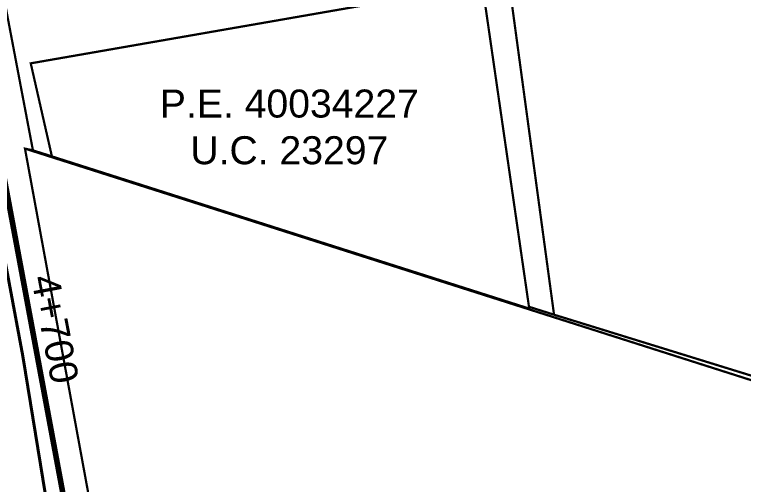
# Model space of a CAD drawing. Header units: metres. Extents: x 561401 to 594056, y 8460144 to 8508504.
# Drawn here: x 587022.7 to 587087.7, y 8500381.9 to 8500423.9 of the extents above; entities that cross this region are included whole.
import ezdxf
from ezdxf.enums import TextEntityAlignment as Align

# ---------------------------------------------------------------- set-up
doc = ezdxf.new("R2010")
doc.units = ezdxf.units.M
for name, color, linetype in [('1.1. DERECHO DE VIA', 230, 'Continuous'), ('1.1. PROGRESIVAS', 7, 'Continuous'), ('1.1. VIA EXISTENTE', 252, 'Continuous'), ('1.2. AFECTADOS BASE GRAFICA SUNARP', 150, 'Continuous'), ('1.2. BASE GRAFICA SUNARP', 150, 'Continuous'), ('1.3 ETIQUETA P.E. Y U.C.', 1, 'Continuous')]:
    doc.layers.add(name, color=color, linetype=linetype)
doc.styles.add('Arial', font='arial.ttf', dxfattribs={"height": 1})

msp = doc.modelspace()

# ---------------------------------------------------------------- linework, layer by layer
at = {"layer": '1.1. DERECHO DE VIA', "color": 230, "linetype": 'Continuous', "lineweight": 40, "ltscale": 0.2, "const_width": 0.5}
msp.add_lwpolyline([(586996.82, 8500542.249), (587000.579, 8500522.605), (587004.298, 8500502.954), (587007.957, 8500483.292), (587011.616, 8500463.629), (587015.276, 8500443.967), (587018.935, 8500424.304), (587022.594, 8500404.642), (587026.253, 8500384.979), (587029.912, 8500365.317), (587033.571, 8500345.655), (587037.533, 8500326.051), (587041.533, 8500306.455), (587045.532, 8500286.859), (587049.341, 8500267.226)], dxfattribs=at)
at = {"layer": '1.1. VIA EXISTENTE', "color": 253, "linetype": 'Continuous', "lineweight": 40, "ltscale": 0.2, "true_color": 0x84a4a6}
msp.add_lwpolyline([(586994.957, 8500546.78), (587000.317, 8500520.918), (587002.095, 8500509.167), (587005.517, 8500493.924), (587007.575, 8500477.054), (587010.338, 8500463.285), (587017.256, 8500426.149), (587023.395, 8500393.391), (587029.461, 8500356.171), (587037.431, 8500317.432), (587041.519, 8500298.723), (587046.64, 8500274.157)], dxfattribs=at)
at = {"layer": '1.2. AFECTADOS BASE GRAFICA SUNARP', "color": 64, "linetype": 'Continuous', "lineweight": -3, "const_width": 0.2}
msp.add_lwpolyline([(587050.18, 8500272.441), (587047.715, 8500286.039), (587046.948, 8500289.838), (587044.408, 8500302.575), (587042.1, 8500314.112), (587043.13, 8500315.982), (587044.484, 8500316.115), (587041.619, 8500331.429), (587039.102, 8500333.587), (587037.345, 8500341.555), (587032.703, 8500362.581), (587032.307, 8500364.391), (587023.583, 8500411.92), (587024.293, 8500411.765), (587007.714, 8500499.084), (587006.026, 8500507.924), (587006.603, 8500508.022), (587003.013, 8500527.121), (587023.885, 8500531.379), (587048.051, 8500535.628), (587051.918, 8500536.308), (587048.051, 8500548.824)], dxfattribs=at)
at = {"layer": '1.2. BASE GRAFICA SUNARP', "color": 64, "linetype": 'Continuous', "lineweight": -3, "const_width": 0.2}
msp.add_lwpolyline([(587048.051, 8500548.824), (587051.918, 8500536.308), (587065.024, 8500439.61), (587066.767, 8500426.753), (587070.787, 8500397.095), (587115.289, 8500383.335), (587138.269, 8500376.007), (587141.18, 8500375.077), (587176.463, 8500364.831), (587176.455, 8500365.381), (587198.628, 8500383.985), (587246.815, 8500422.319), (587270.357, 8500432.667), (587269.871, 8500433.306), (587259.934, 8500443.894), (587250.551, 8500460.2), (587245.166, 8500475.807), (587242.033, 8500494.063), (587238.118, 8500502.04), (587234.447, 8500509.52), (587233.78, 8500520.455), (587235.841, 8500538.611), (587238.579, 8500554.367)], dxfattribs=at)
for points in [[(587051.918, 8500536.308), (587048.051, 8500535.628), (587062.547, 8500439.25), (587021.912, 8500431.662), (587010.393, 8500487.86), (587008.348, 8500498.757), (587008.269, 8500499.178), (587007.714, 8500499.084), (587024.293, 8500411.765), (587025.984, 8500411.231), (587024.097, 8500419.535), (587064.386, 8500426.553), (587068.551, 8500397.8), (587070.787, 8500397.095), (587051.918, 8500536.308)], [(587024.097, 8500419.535), (587025.986, 8500411.226), (587068.574, 8500397.639), (587064.386, 8500426.553), (587024.097, 8500419.535)], [(587023.583, 8500411.92), (587032.307, 8500364.391), (587032.703, 8500362.581), (587084.923, 8500354.783), (587086.044, 8500343.325), (587115.069, 8500344.265), (587119.811, 8500344.885), (587117.255, 8500370.579), (587111.771, 8500383.786), (587066.172, 8500398.333), (587023.583, 8500411.92)]]:
    msp.add_lwpolyline(points, close=True, dxfattribs=at)

# ---------------------------------------------------------------- texts
at = {"layer": '1.1. PROGRESIVAS', "color": 0, "style": 'Arial'}
msp.add_text('4+700', height=2.5, rotation=280.85243, dxfattribs=at).set_placement((587026.275, 8500395.82), align=Align.MIDDLE_CENTER)
at = {"layer": '1.3 ETIQUETA P.E. Y U.C.', "color": 1, "insert": (587047.169, 8500413.842), "char_height": 2.5, "attachment_point": 5, "style": 'Arial'}
msp.add_mtext('P.E. 40034227\\PU.C. 23297', dxfattribs=at)

doc.saveas('drawing.dxf')
